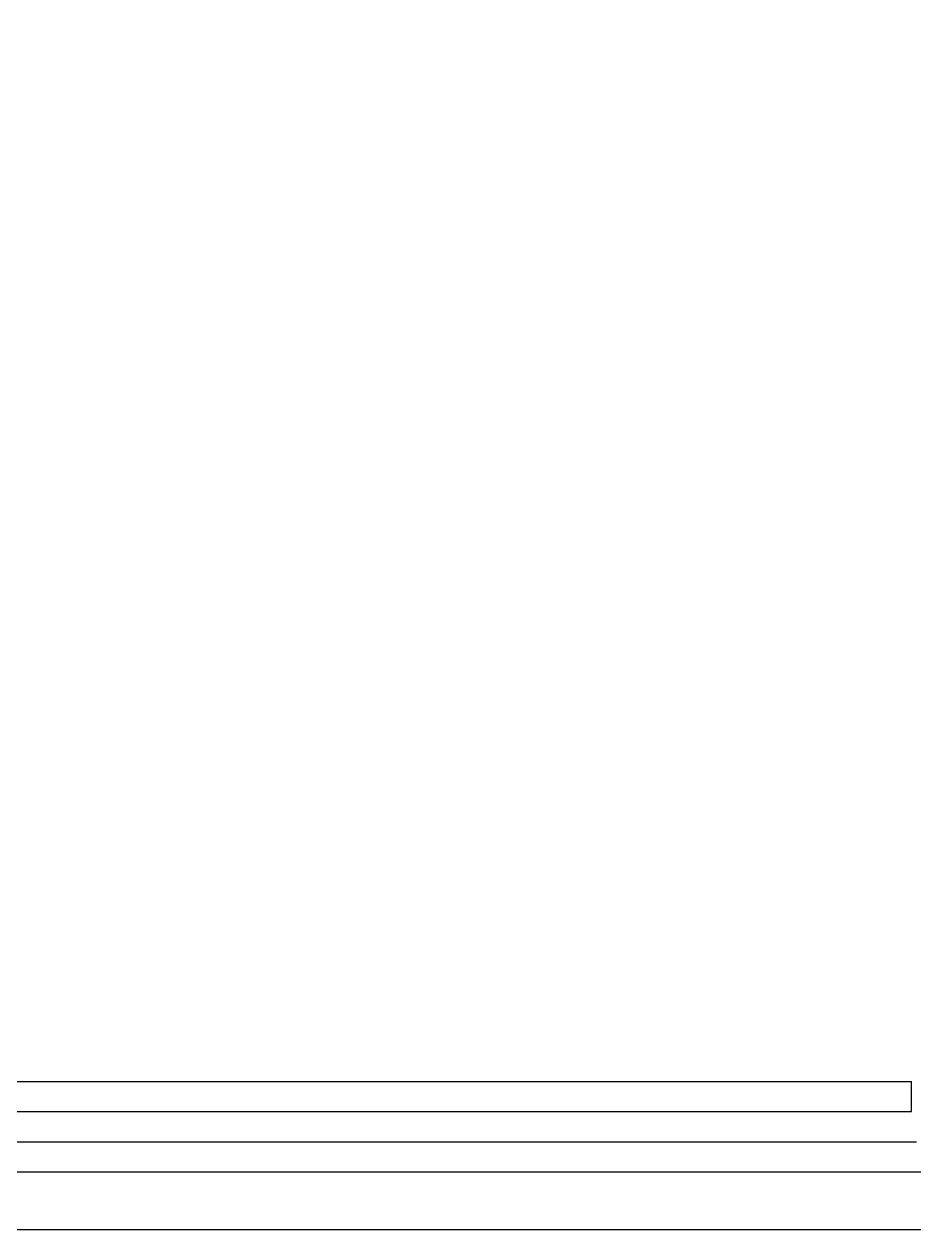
# Model space of a CAD drawing. Extents: x -809667 to 586099, y 3084146 to 3634412.
# Drawn here: x 380395.5 to 380479.3, y 3087090.5 to 3087204 of the extents above; entities that cross this region are included whole.
import ezdxf

# ---------------------------------------------------------------- set-up
doc = ezdxf.new("R2010")
doc.units = 0
doc.header["$LTSCALE"] = 0.5
doc.layers.add('PUB_TITLE', color=4, linetype='CONTINUOUS')

msp = doc.modelspace()

# ---------------------------------------------------------------- linework, layer by layer
at = {"layer": 'PUB_TITLE'}
for p, q in [((380359.302, 3087104.451), (380479.038, 3087104.451)), ((380479.038, 3087101.606), (380479.038, 3087104.451)), ((380361.475, 3087101.606), (380479.038, 3087101.606)), ((380361.475, 3087098.762), (380479.512, 3087098.762)), ((380359.302, 3087095.918), (380482.356, 3087095.918))]:
    msp.add_line(p, q, dxfattribs=at)
msp.add_lwpolyline([(380203.954, 3087090.467), (380203.954, 3087300.467), (380500.954, 3087300.467), (380500.954, 3087090.467)], close=True, dxfattribs=at)

doc.saveas('drawing.dxf')
